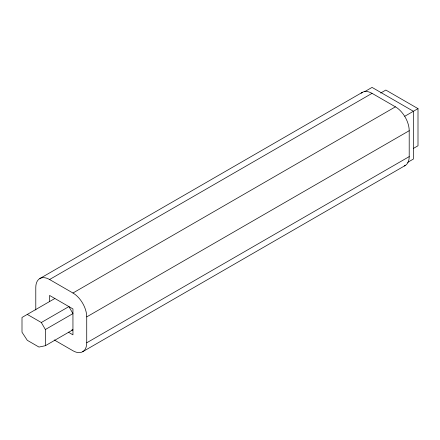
<?xml version="1.0" encoding="UTF-8"?>
<svg xmlns="http://www.w3.org/2000/svg" width="440" height="440" viewBox="0 0 440 440"><rect width="100%" height="100%" fill="white"/><g stroke="black" fill="none" stroke-linecap="round" stroke-linejoin="round"><path stroke-width="0.66" d="M39.825 278.553L362.296 92.373M364.579 91.713L372.048 87.401L413.402 111.282L413.402 159.038L407.66 162.355M35.788 309.969L35.788 287.48A19.498 11.258 60 0 1 49.572 279.516L372.048 93.341L395.417 106.832A19.498 11.258 60 0 1 409.206 130.713L409.206 156.613A19.498 11.258 60 0 1 404.278 165.963M380.661 93.038L385.831 90.057L418 108.63L418 145.772L413.402 148.423M54.857 298.491L22 317.46L22 332.211L27.286 340.307L38.979 347.061L45.37 345.708L72.947 329.786L71.665 330.061M49.572 279.516L72.947 293.013L395.417 106.832M27.286 314.408L41.322 322.514L68.898 306.592L72.947 313.605L45.37 329.522L45.37 345.708M404.789 116.254L418 108.625M54.247 339.955L72.947 350.752A19.498 11.258 60 0 0 86.73 342.793L86.73 316.888L409.206 130.713M86.73 342.793L409.206 156.613M82.693 351.714L405.168 165.539M68.294 332.145L72.947 334.829L72.947 308.93L49.572 295.438L49.572 301.543M41.322 322.514L45.37 329.522M72.947 293.013A19.498 11.258 60 0 1 86.73 316.888M361.108 93.253A19.498 11.258 60 0 1 372.048 93.341"/></g></svg>
